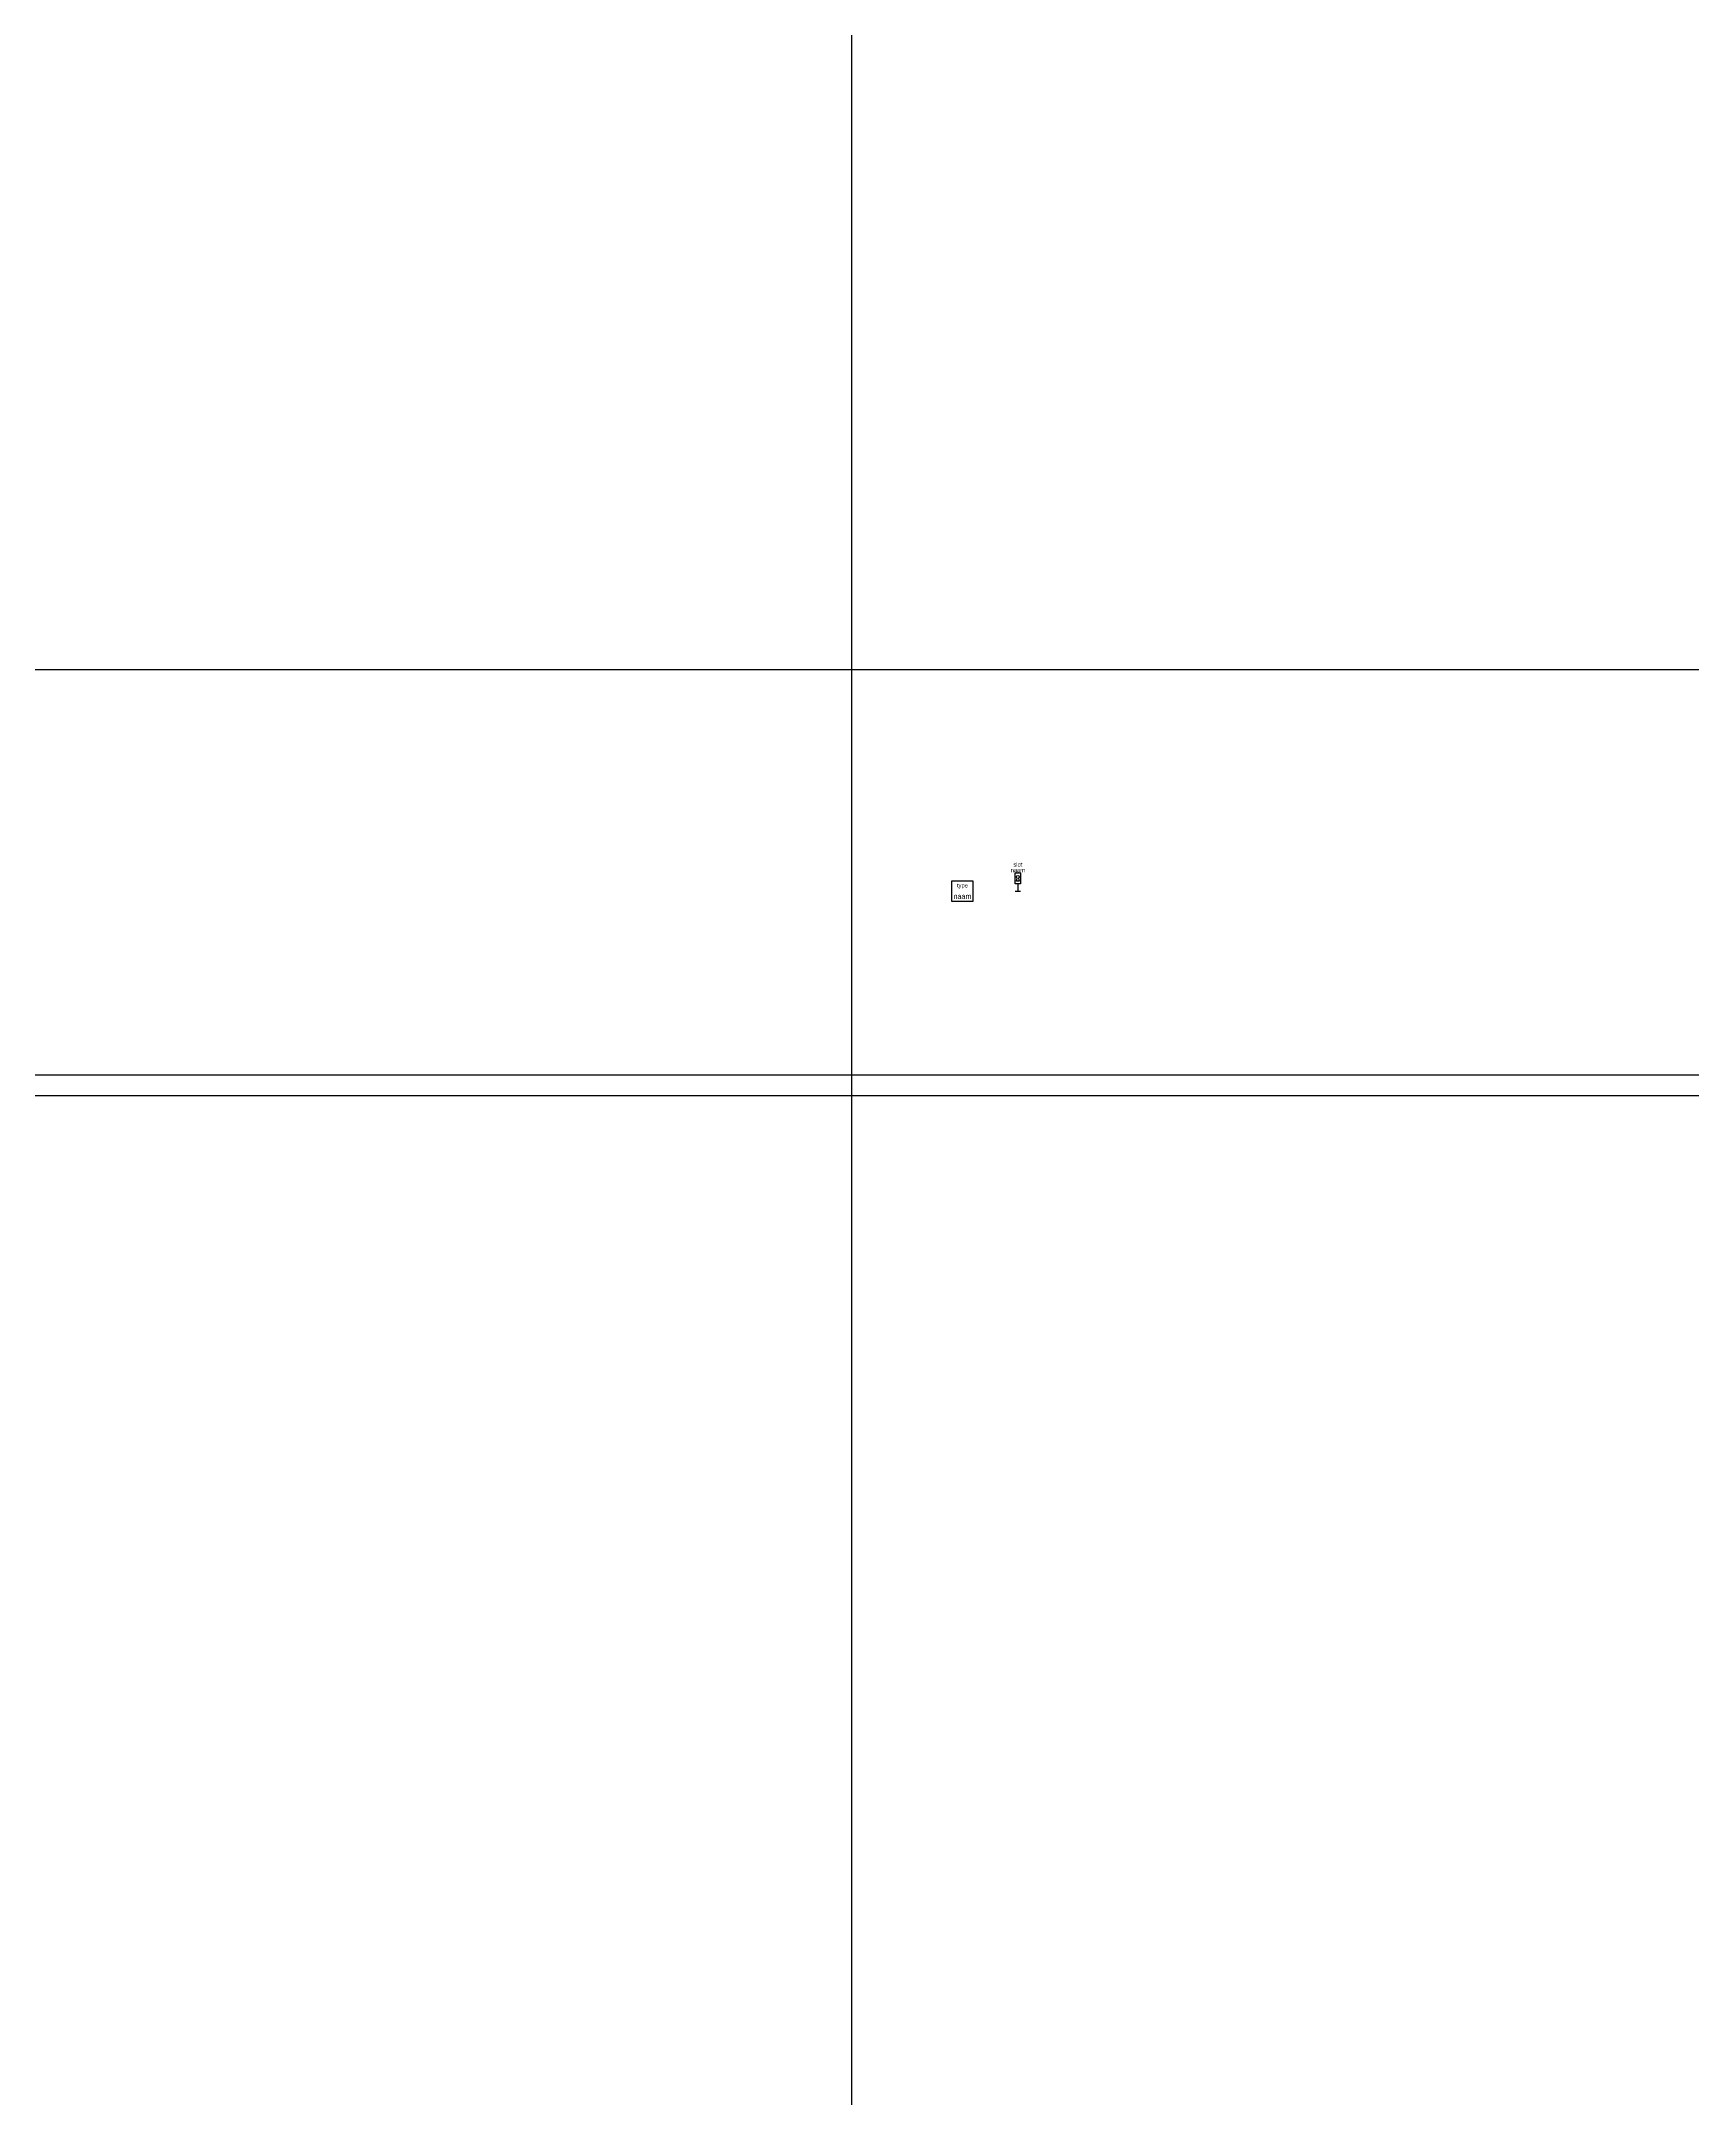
# Model space of a CAD drawing. Header units: metres. Extents: x -591 to 1776, y -567 to 241.
# Drawn here: x 341.5 to 460.7, y -263.1 to -114.7 of the extents above; entities that cross this region are included whole.
import ezdxf
from ezdxf.enums import TextEntityAlignment as Align

# ---------------------------------------------------------------- set-up
doc = ezdxf.new("R2010")
doc.units = ezdxf.units.M
doc.layers.add('300-01-06_Kasten', color=252, linetype='Continuous')
doc.styles.add('ISOPLUS', font='isoplus.shx')

# ---------------------------------------------------------------- blocks, each defined once
blk = doc.blocks.new('CAB_KAST')
blk.add_lwpolyline([(-0.76, -0.74), (-0.76, 0.74), (0.76, 0.74), (0.76, -0.74)], close=True)
at = {"style": 'ISOPLUS', "width": 0.8}
blk.add_attdef('TYPE', text='', height=0.3, rotation=360, dxfattribs=at).set_placement((0, 0.37), align=Align.MIDDLE)
at = {"color": 2, "lineweight": -2, "style": 'ISOPLUS', "width": 0.8}
blk.add_attdef('NAAM', text='', height=0.39, dxfattribs=at).set_placement((0, -0.37), align=Align.MIDDLE)
blk = doc.blocks.new('CAB_Tf_Slot')
for p, q in [((-0.2, 0), (0.2, 0)), ((0, 0.52), (0, 0))]:
    blk.add_line(p, q)
blk.add_lwpolyline([(-0.2, 1.32), (0.2, 1.32), (0.2, 0.52), (-0.2, 0.52)], close=True)
blk.add_lwpolyline([(-0.1, 0.72), (-0.05, 0.93, -4), (0.05, 0.93), (0.1, 0.72)], format="xyb", close=True)
at = {"style": 'ISOPLUS'}
blk.add_attdef('NAAMSEIN', text='', height=0.3, dxfattribs=at).set_placement((0, 1.52), align=Align.MIDDLE)
blk.add_attdef('SLOT', text='', height=0.3, dxfattribs=at).set_placement((0, 1.92), align=Align.MIDDLE_CENTER)

msp = doc.modelspace()

# ---------------------------------------------------------------- linework, layer by layer
at = {"color": 1, "lineweight": -2}
msp.add_line((400, 0), (400, -560), dxfattribs=at)
for p, q in [((82.94, -189.25), (1760, -189.25)), ((82.94, -190.75), (1760, -190.75))]:
    msp.add_line(p, q)
at = {"linetype": 'ByBlock'}
msp.add_lwpolyline([(-16, -160), (1776, -160), (1776, -480), (-16, -480)], close=True, dxfattribs=at)

# ---------------------------------------------------------------- block references
at = {"layer": '300-01-06_Kasten', "linetype": 'Continuous'}
msp.add_blockref('CAB_Tf_Slot', (412, -176), dxfattribs=at).add_auto_attribs({'SLOT': 'slot', 'NAAMSEIN': 'naam'})
ref = msp.add_blockref('CAB_KAST', (408, -176), dxfattribs=at)
ref.add_attrib('TYPE', 'type', dxfattribs={"layer": '0', "height": 0.3, "rotation": 360, "style": 'ISOPLUS'}).set_placement((408, -175.63), align=Align.MIDDLE)
ref.add_attrib('NAAM', 'naam', dxfattribs={"layer": '0', "color": 2, "lineweight": -2, "height": 0.39, "style": 'ISOPLUS', "width": 0.8}).set_placement((408, -176.37), align=Align.MIDDLE)

doc.saveas('drawing.dxf')
